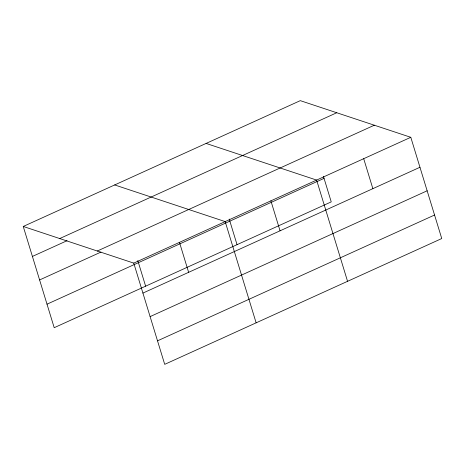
<?xml version="1.0" encoding="UTF-8"?>
<svg xmlns="http://www.w3.org/2000/svg" width="465" height="465" viewBox="0 0 465 465"><rect width="100%" height="100%" fill="white"/><g stroke="black" fill="none" stroke-linecap="round" stroke-linejoin="round"><path stroke-width="0.7" d="M23.25 226.461L300.291 100.649L410.798 137.303L441.75 238.539L164.709 364.351L133.757 263.114L23.25 226.461L54.202 327.697L331.243 201.886L323.419 176.293M59.718 238.557L336.759 112.745M32.41 256.43L67.024 240.713M97.29 251.019L374.331 125.207M39.601 279.947L100.986 252.071M133.757 263.114L410.798 137.303M47.011 304.18L324.053 178.368M142.924 293.084L419.959 167.272M150.114 316.607L427.149 190.79M157.519 340.833L434.56 215.022M206.094 143.423L316.607 180.077L347.558 281.319M114.675 184.942L225.182 221.596L256.134 322.838M363.7 158.693L372.866 188.662M270.892 200.839L280.058 230.809M229.222 219.067L237.045 244.66M179.473 242.358L188.633 272.327M137.797 260.586L145.626 286.178"/></g></svg>
